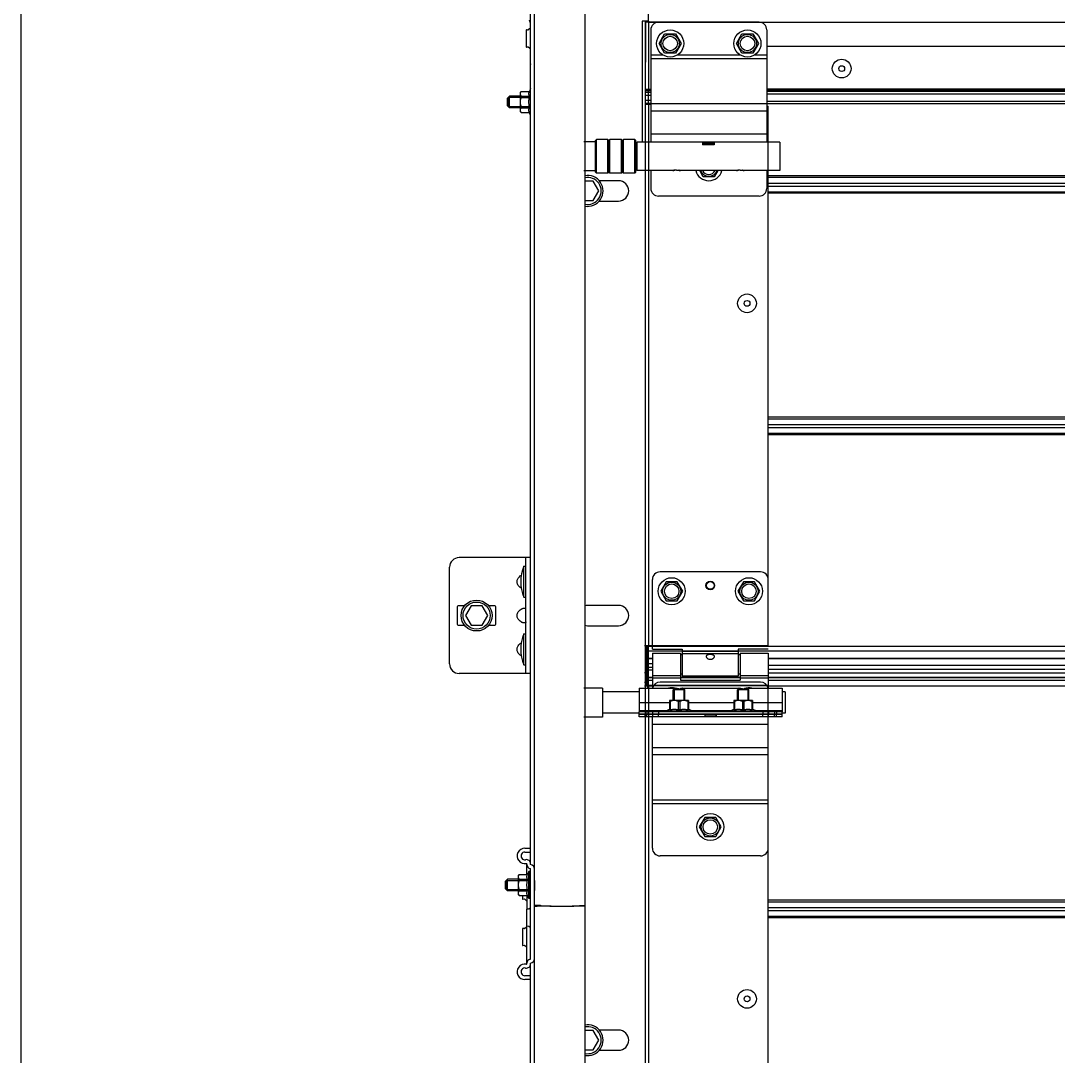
# Model space of a CAD drawing. Header units: millimetres. Extents: x 21899 to 38731, y -5425 to 3612.
# Drawn here: x 21917 to 22454, y -3343 to -2807 of the extents above; entities that cross this region are included whole.
import ezdxf

# ---------------------------------------------------------------- set-up
doc = ezdxf.new("R2010")
doc.units = ezdxf.units.MM

msp = doc.modelspace()

# ---------------------------------------------------------------- linework, layer by layer
at = {"color": 7, "linetype": 'Continuous'}
for p, q in [((21917.11, -2487.45), (21917.11, -4530.44)), ((22242.07, -2807.47), (22242.07, -2790.56)), ((22181.07, -3243.99), (22181.07, -2795.66)), ((22183.07, -5410.47), (22183.07, -2795.66)), ((22209.07, -2795.66), (22209.07, -5293.02)), ((22181.07, -2808.47), (22180.39, -2806.92)), ((22240.28, -2807.47), (22238.78, -2807.47)), ((22238.78, -2807.47), (22238.78, -2869.97)), ((22240.31, -2807.47), (22240.28, -2850.46)), ((22240.57, -2807.47), (22242.07, -2807.47)), ((22240.57, -2871.77), (22240.57, -2807.47)), ((22178.66, -2812.14), (22178.66, -2820.7)), ((22179.68, -2812.01), (22178.87, -2811.94)), ((22180.53, -2811.42), (22179.82, -2811.97)), ((22247.58, -2818.97), (22250.43, -2814.03)), ((22250.43, -2814.03), (22256.13, -2814.03)), ((22256.13, -2814.03), (22258.98, -2818.97)), ((22287.58, -2818.97), (22290.43, -2814.03)), ((22290.43, -2814.03), (22296.13, -2814.03)), ((22296.13, -2814.03), (22298.98, -2818.97)), ((22250.43, -2823.9), (22247.58, -2818.97)), ((22258.98, -2818.97), (22256.13, -2823.9)), ((22290.43, -2823.9), (22287.58, -2818.97)), ((22298.98, -2818.97), (22296.13, -2823.9)), ((22179.68, -2820.83), (22178.87, -2820.9)), ((22180.53, -2821.42), (22179.82, -2820.87)), ((22256.13, -2823.9), (22250.43, -2823.9)), ((22296.13, -2823.9), (22290.43, -2823.9)), ((22380.07, -2820.47), (22303.28, -2820.47)), ((23468.54, -2820.47), (22358.76, -2820.47)), ((22181.07, -2828.96), (22180.86, -2828.96)), ((22170.07, -2846.22), (22169.07, -2847.22)), ((22170.07, -2852.22), (22170.07, -2846.22)), ((22175.57, -2846.22), (22170.07, -2846.22)), ((22175.57, -2844.34), (22176.14, -2843.77)), ((22175.57, -2844.34), (22175.57, -2854.1)), ((22176.14, -2843.77), (22176.14, -2843.78)), ((22176.14, -2843.77), (22180.39, -2843.77)), ((22176.14, -2843.78), (22180.39, -2843.78)), ((22176.14, -2846.15), (22176.14, -2846.85)), ((22176.14, -2846.15), (22180.39, -2846.15)), ((22181.07, -2842.22), (22180.39, -2843.77)), ((22180.39, -2843.77), (22180.39, -2843.78)), ((22180.39, -2846.15), (22180.39, -2846.85)), ((22242.07, -2849.97), (22242.07, -2843.26)), ((22169.07, -2851.22), (22169.07, -2847.22)), ((22170.07, -2852.22), (22169.07, -2851.22)), ((22169.47, -2846.82), (22169.47, -2851.62)), ((22176.14, -2846.85), (22180.39, -2846.85)), ((22176.14, -2851.59), (22176.14, -2852.28)), ((22176.14, -2851.59), (22180.39, -2851.59)), ((22180.39, -2851.59), (22180.39, -2852.28)), ((22243.28, -2850.46), (22240.28, -2850.46)), ((22243.28, -2849.97), (22240.78, -2849.97)), ((22303.28, -2849.97), (22380.07, -2849.97)), ((22303.28, -2851.47), (22304.07, -2851.47)), ((22304.07, -2871.77), (22304.07, -2851.47)), ((22358.76, -2849.97), (25027.76, -2849.97)), ((22175.57, -2852.22), (22170.07, -2852.22)), ((22175.57, -2854.1), (22176.14, -2854.67)), ((22176.14, -2852.28), (22180.39, -2852.28)), ((22176.14, -2854.65), (22176.14, -2854.67)), ((22176.14, -2854.65), (22180.39, -2854.65)), ((22176.14, -2854.67), (22180.39, -2854.67)), ((22180.39, -2854.65), (22180.39, -2854.67)), ((22181.07, -2856.22), (22180.39, -2854.67)), ((22214.58, -2869.87), (22208.57, -2869.87)), ((22215.08, -2868.62), (22214.58, -2869.12)), ((22214.58, -2885.62), (22214.58, -2869.12)), ((22221.08, -2868.62), (22215.08, -2868.62)), ((22215.08, -2886.12), (22215.08, -2868.62)), ((22221.58, -2869.12), (22221.08, -2868.62)), ((22221.08, -2886.12), (22221.08, -2868.62)), ((22222.08, -2868.62), (22221.58, -2869.12)), ((22221.58, -2885.62), (22221.58, -2869.12)), ((22228.08, -2868.62), (22222.08, -2868.62)), ((22222.08, -2886.12), (22222.08, -2868.62)), ((22228.58, -2869.12), (22228.08, -2868.62)), ((22228.08, -2886.12), (22228.08, -2868.62)), ((22229.08, -2868.62), (22228.58, -2869.12)), ((22228.58, -2885.62), (22228.58, -2869.12)), ((22235.08, -2868.62), (22229.08, -2868.62)), ((22229.08, -2886.12), (22229.08, -2868.62)), ((22235.58, -2869.12), (22235.08, -2868.62)), ((22235.08, -2886.12), (22235.08, -2868.62)), ((22235.58, -2885.62), (22235.58, -2869.12)), ((22236.08, -2871.87), (22235.58, -2871.87)), ((22276.13, -2871.27), (22270.03, -2871.27)), ((22236.08, -2882.87), (22235.58, -2882.87)), ((22214.58, -2884.87), (22208.57, -2884.87)), ((22215.08, -2886.12), (22214.58, -2885.62)), ((22221.08, -2886.12), (22215.08, -2886.12)), ((22221.58, -2885.62), (22221.08, -2886.12)), ((22222.08, -2886.12), (22221.58, -2885.62)), ((22228.08, -2886.12), (22222.08, -2886.12)), ((22228.58, -2885.62), (22228.08, -2886.12)), ((22229.08, -2886.12), (22228.58, -2885.62)), ((22235.08, -2886.12), (22229.08, -2886.12)), ((22235.58, -2885.62), (22235.08, -2886.12)), ((22270.43, -2887.9), (22268.62, -2884.77)), ((22276.13, -2887.9), (22270.43, -2887.9)), ((22277.95, -2884.77), (22276.13, -2887.9)), ((22213.46, -2890.26), (22209.07, -2890.26)), ((22216.35, -2895.26), (22213.46, -2890.26)), ((22226.57, -2890.01), (22216.61, -2890.01)), ((22213.46, -2900.26), (22216.35, -2895.26)), ((22209.07, -2900.26), (22213.46, -2900.26)), ((22216.61, -2900.51), (22226.57, -2900.51)), ((22181.07, -3085.05), (22144.07, -3085.05)), ((22178.57, -3145.05), (22178.57, -3085.05)), ((22139.07, -3140.05), (22139.07, -3090.05)), ((22177.57, -3105.55), (22177.57, -3089.55)), ((22177.57, -3089.55), (22178.57, -3089.55)), ((22300.07, -3092.47), (22248.07, -3092.47)), ((22244.07, -3132.47), (22244.07, -3096.47)), ((22251.22, -3097.53), (22248.37, -3102.47)), ((22256.92, -3097.53), (22251.22, -3097.53)), ((22259.77, -3102.47), (22256.92, -3097.53)), ((22291.22, -3097.53), (22288.37, -3102.47)), ((22296.92, -3097.53), (22291.22, -3097.53)), ((22299.77, -3102.47), (22296.92, -3097.53)), ((22248.37, -3102.47), (22251.22, -3107.4)), ((22256.92, -3107.4), (22259.77, -3102.47)), ((22288.37, -3102.47), (22291.22, -3107.4)), ((22296.92, -3107.4), (22299.77, -3102.47)), ((22177.57, -3105.55), (22178.57, -3105.55)), ((22251.22, -3107.4), (22256.92, -3107.4)), ((22291.22, -3107.4), (22296.92, -3107.4)), ((22143.07, -3110.55), (22143.07, -3119.55)), ((22146.83, -3110.05), (22143.57, -3110.05)), ((22150.19, -3110.05), (22147.3, -3115.05)), ((22155.96, -3110.05), (22150.19, -3110.05)), ((22158.85, -3115.05), (22155.96, -3110.05)), ((22162.57, -3110.05), (22159.32, -3110.05)), ((22163.07, -3119.55), (22163.07, -3110.55)), ((22226.57, -3109.8), (22210.57, -3109.8)), ((22143.57, -3120.05), (22146.83, -3120.05)), ((22147.3, -3115.05), (22150.19, -3120.05)), ((22150.19, -3120.05), (22155.96, -3120.05)), ((22155.96, -3120.05), (22158.85, -3115.05)), ((22159.32, -3120.05), (22162.57, -3120.05)), ((22210.57, -3120.3), (22226.57, -3120.3)), ((22177.57, -3140.55), (22177.57, -3124.55)), ((22177.57, -3124.55), (22178.57, -3124.55)), ((22240.07, -3130.47), (22244.07, -3130.47)), ((22241.57, -3151.1), (22241.57, -3130.47)), ((22241.57, -3130.47), (22241.57, -3151.1)), ((22242.07, -3151.23), (22242.07, -3130.47)), ((22242.07, -3151.23), (22242.07, -3130.47)), ((22242.07, -3151.47), (22242.07, -3130.47)), ((22244.07, -3132.47), (22259.57, -3132.47)), ((22244.07, -3134.47), (22244.07, -3152.67)), ((22244.07, -3134.47), (22258.57, -3134.47)), ((22258.57, -3134.47), (22258.57, -3148.47)), ((22259.57, -3135.47), (22258.57, -3135.47)), ((22259.57, -3132.47), (22259.57, -3146.47)), ((22288.57, -3132.47), (22288.57, -3146.47)), ((22304.07, -3132.47), (22288.57, -3132.47)), ((22289.57, -3135.47), (22288.57, -3135.47)), ((22289.57, -3134.47), (22289.57, -3148.47)), ((22289.57, -3134.47), (22304.07, -3134.47)), ((22304.07, -3134.47), (22304.07, -3152.67)), ((22177.57, -3140.55), (22178.57, -3140.55)), ((22244.07, -3137.42), (22242.07, -3137.42)), ((22381.77, -3137.42), (22304.07, -3137.42)), ((23100.76, -3137.42), (22358.76, -3137.42)), ((22181.07, -3145.05), (22144.07, -3145.05)), ((22240.07, -3144.47), (22241.07, -3144.47)), ((22241.57, -3144.47), (22240.57, -3144.47)), ((22241.57, -3144.47), (22240.57, -3144.47)), ((22244.07, -3141.97), (22242.07, -3141.97)), ((22244.07, -3147.05), (22242.07, -3147.05)), ((22259.57, -3145.47), (22258.57, -3145.47)), ((22289.57, -3147.05), (22258.57, -3147.05)), ((22288.57, -3146.47), (22259.57, -3146.47)), ((22289.57, -3145.47), (22288.57, -3145.47)), ((22381.77, -3142.97), (22304.07, -3142.97)), ((22381.77, -3147.05), (22304.07, -3147.05)), ((23100.76, -3142.97), (22358.76, -3142.97)), ((23100.76, -3147.05), (22358.76, -3147.05)), ((22218.27, -3152.57), (22208.57, -3152.57)), ((22218.27, -3152.57), (22218.27, -3167.57)), ((22240.07, -3149.47), (22241.07, -3149.47)), ((22240.07, -3151.47), (22244.07, -3151.47)), ((22304.07, -3151.23), (22242.07, -3151.23)), ((22304.07, -3151.23), (22242.07, -3151.23)), ((22258.57, -3148.47), (22289.57, -3148.47)), ((22304.07, -3151.23), (22304.07, -3151.47)), ((22304.07, -3151.23), (22304.07, -3151.47)), ((22237.27, -3154.57), (22218.27, -3154.57)), ((22254.87, -3153.47), (22255.23, -3153.11)), ((22254.87, -3158.97), (22254.87, -3153.47)), ((22260.87, -3153.47), (22254.87, -3153.47)), ((22260.52, -3153.11), (22255.23, -3153.11)), ((22260.87, -3153.47), (22260.52, -3153.11)), ((22260.87, -3158.97), (22260.87, -3153.47)), ((22288.07, -3153.47), (22288.43, -3153.11)), ((22288.07, -3158.97), (22288.07, -3153.47)), ((22294.07, -3153.47), (22288.07, -3153.47)), ((22293.72, -3153.11), (22288.43, -3153.11)), ((22294.07, -3153.47), (22293.72, -3153.11)), ((22294.07, -3158.97), (22294.07, -3153.47)), ((22312.77, -3154.57), (22311.27, -3154.57)), ((22312.77, -3154.57), (22312.77, -3165.57)), ((22252.99, -3158.97), (22252.96, -3159)), ((22252.96, -3159), (22252.96, -3163.79)), ((22253.37, -3159.54), (22252.96, -3159.54)), ((22262.75, -3158.97), (22252.99, -3158.97)), ((22253.37, -3159.54), (22253.37, -3163.79)), ((22257.47, -3159.54), (22257.47, -3163.79)), ((22258.28, -3159.54), (22257.47, -3159.54)), ((22258.28, -3159.54), (22258.28, -3163.79)), ((22262.38, -3159.54), (22262.38, -3163.79)), ((22262.38, -3159.54), (22262.78, -3159.54)), ((22262.75, -3158.97), (22262.79, -3159)), ((22262.78, -3159), (22262.78, -3163.79)), ((22286.19, -3158.97), (22286.16, -3159)), ((22286.16, -3159), (22286.16, -3163.79)), ((22286.57, -3159.54), (22286.16, -3159.54)), ((22295.95, -3158.97), (22286.19, -3158.97)), ((22286.57, -3159.54), (22286.57, -3163.79)), ((22290.67, -3159.54), (22290.67, -3163.79)), ((22291.48, -3159.54), (22290.67, -3159.54)), ((22291.48, -3159.54), (22291.48, -3163.79)), ((22295.58, -3159.54), (22295.58, -3163.79)), ((22295.58, -3159.54), (22295.98, -3159.54)), ((22295.95, -3158.97), (22295.99, -3159)), ((22295.98, -3159), (22295.98, -3163.79)), ((22218.27, -3167.57), (22208.57, -3167.57)), ((22237.27, -3165.57), (22218.27, -3165.57)), ((22237.27, -3167.47), (22237.27, -3164.97)), ((22311.27, -3166.17), (22237.27, -3166.17)), ((22271.22, -3166.27), (22237.27, -3166.27)), ((22244.27, -3166.17), (22244.27, -3164.97)), ((22244.27, -3167.47), (22244.27, -3166.27)), ((22250.87, -3164.47), (22252.96, -3163.55)), ((22250.87, -3164.97), (22250.87, -3164.47)), ((22264.87, -3164.47), (22250.87, -3164.47)), ((22253.37, -3163.79), (22252.96, -3163.79)), ((22254.87, -3166.27), (22254.87, -3166.17)), ((22258.28, -3163.79), (22257.47, -3163.79)), ((22260.87, -3166.27), (22260.87, -3166.17)), ((22262.78, -3163.79), (22262.38, -3163.79)), ((22264.87, -3164.47), (22262.78, -3163.55)), ((22264.87, -3164.97), (22264.87, -3164.47)), ((22271.22, -3166.27), (22271.22, -3166.17)), ((22277.32, -3167.47), (22277.32, -3166.17)), ((22311.27, -3166.27), (22277.32, -3166.27)), ((22284.07, -3164.47), (22286.16, -3163.55)), ((22284.07, -3164.97), (22284.07, -3164.47)), ((22298.07, -3164.47), (22284.07, -3164.47)), ((22286.57, -3163.79), (22286.16, -3163.79)), ((22288.07, -3166.27), (22288.07, -3166.17)), ((22291.48, -3163.79), (22290.67, -3163.79)), ((22294.07, -3166.27), (22294.07, -3166.17)), ((22295.98, -3163.79), (22295.58, -3163.79)), ((22298.07, -3164.47), (22295.98, -3163.55)), ((22298.07, -3164.97), (22298.07, -3164.47)), ((22304.27, -3164.97), (22304.27, -3166.17)), ((22304.27, -3167.47), (22304.27, -3166.27)), ((22311.27, -3167.47), (22311.27, -3164.97)), ((22312.77, -3165.57), (22311.27, -3165.57)), ((22271.22, -3219.53), (22268.37, -3224.47)), ((22276.92, -3219.53), (22271.22, -3219.53)), ((22279.77, -3224.47), (22276.92, -3219.53)), ((22268.37, -3224.47), (22271.22, -3229.4)), ((22276.92, -3229.4), (22279.77, -3224.47)), ((22271.22, -3229.4), (22276.92, -3229.4)), ((22178.07, -3237.47), (22181.07, -3237.47)), ((22174.57, -3249.65), (22175.14, -3249.08)), ((22175.14, -3249.08), (22175.14, -3249.09)), ((22175.14, -3249.08), (22179.39, -3249.08)), ((22175.14, -3249.09), (22179.39, -3249.09)), ((22180.07, -3247.53), (22179.39, -3249.08)), ((22179.39, -3249.08), (22179.39, -3249.09)), ((22180.07, -3261.53), (22180.07, -3247.53)), ((22180.57, -3247.53), (22180.07, -3247.53)), ((22180.57, -3261.53), (22180.57, -3247.53)), ((22169.07, -3251.53), (22168.07, -3252.53)), ((22168.07, -3256.53), (22168.07, -3252.53)), ((22168.47, -3252.13), (22168.47, -3256.93)), ((22169.07, -3257.53), (22169.07, -3251.53)), ((22174.57, -3251.53), (22169.07, -3251.53)), ((22174.57, -3249.65), (22174.57, -3259.41)), ((22175.14, -3251.46), (22175.14, -3252.16)), ((22175.14, -3251.46), (22179.39, -3251.46)), ((22175.14, -3252.16), (22179.39, -3252.16)), ((22179.39, -3251.46), (22179.39, -3252.16)), ((22181.07, -3251.53), (22180.57, -3251.53)), ((22169.07, -3257.53), (22168.07, -3256.53)), ((22174.57, -3257.53), (22169.07, -3257.53)), ((22174.57, -3259.41), (22175.14, -3259.98)), ((22175.14, -3256.89), (22175.14, -3257.59)), ((22175.14, -3256.89), (22179.39, -3256.89)), ((22175.14, -3257.59), (22179.39, -3257.59)), ((22175.14, -3259.96), (22175.14, -3259.98)), ((22175.14, -3259.96), (22179.39, -3259.96)), ((22175.14, -3259.98), (22179.39, -3259.98)), ((22176.87, -3259.98), (22176.87, -3261.75)), ((22179.39, -3256.89), (22179.39, -3257.59)), ((22179.39, -3259.96), (22179.39, -3259.98)), ((22180.07, -3261.53), (22179.39, -3259.98)), ((22181.07, -3257.53), (22180.57, -3257.53)), ((22177.9, -3261.87), (22177.09, -3261.95)), ((22178.75, -3262.47), (22178.04, -3261.92)), ((22180.57, -3261.53), (22180.07, -3261.53)), ((22185.07, -3265.12), (22185.07, -3265.42)), ((22190.95, -3265.51), (22186.58, -3265.24)), ((22209.07, -3265.11), (22203.42, -3265.5)), ((22178.87, -3267.19), (22178.87, -3275.75)), ((22179.9, -3267.06), (22179.09, -3266.99)), ((22180.75, -3266.47), (22180.04, -3267.02)), ((22190.95, -3265.62), (22186.58, -3265.55)), ((22209.07, -3265.52), (22203.42, -3265.62)), ((22179.9, -3275.87), (22179.09, -3275.95)), ((22180.75, -3276.47), (22180.04, -3275.92)), ((22176.87, -3277.19), (22176.87, -3285.75)), ((22177.9, -3277.06), (22177.09, -3276.99)), ((22178.75, -3276.47), (22178.04, -3277.02)), ((22177.9, -3285.87), (22177.09, -3285.95)), ((22178.75, -3286.47), (22178.04, -3285.92)), ((22181.07, -5410.47), (22181.07, -3294.95)), ((22181.07, -3301.47), (22178.07, -3301.47)), ((22226.57, -3329.59), (22216.61, -3329.59)), ((22213.46, -3329.84), (22209.07, -3329.84)), ((22216.35, -3334.84), (22213.46, -3329.84)), ((22213.46, -3339.84), (22216.35, -3334.84)), ((22209.07, -3339.84), (22213.46, -3339.84)), ((22216.61, -3340.09), (22226.57, -3340.09))]:
    msp.add_line(p, q, dxfattribs=at)
at = {"color": 3, "linetype": 'Continuous'}
for p, q in [((22180.86, -2807.97), (22180.86, -2828.96)), ((22240.28, -2807.47), (22240.57, -2807.47)), ((22240.57, -2859.23), (22240.57, -2807.47)), ((22242.07, -2807.47), (22240.57, -2807.47)), ((22240.57, -2807.47), (22240.57, -2828.47)), ((22242.07, -2807.47), (22242.07, -2843.26)), ((22299.28, -2807.97), (22247.28, -2807.97)), ((22243.28, -2811.97), (22243.28, -2869.97)), ((22303.28, -2811.97), (22303.28, -2869.97)), ((22240.78, -2828.47), (22240.57, -2828.47)), ((22242.07, -2849.97), (22242.07, -2851.47)), ((22303.28, -2851.47), (22304.07, -2851.47)), ((22304.07, -2859.23), (22304.07, -2851.47)), ((22240.57, -4233.21), (22240.57, -2859.23)), ((22304.07, -3130.47), (22304.07, -2859.23)), ((22310.08, -2869.97), (22236.08, -2869.97)), ((22236.08, -2869.97), (22236.08, -2884.77)), ((22270.03, -2869.97), (22270.03, -2871.42)), ((22276.13, -2871.42), (22270.03, -2871.42)), ((22270.43, -2871.17), (22270.43, -2869.97)), ((22276.13, -2871.17), (22270.43, -2871.17)), ((22276.13, -2869.97), (22276.13, -2871.42)), ((22310.08, -2869.97), (22310.08, -2884.77)), ((22254.58, -2884.77), (22236.08, -2884.77)), ((22243.28, -2884.77), (22243.28, -2893.97)), ((22287.58, -2884.77), (22258.58, -2884.77)), ((22310.08, -2884.77), (22291.58, -2884.77)), ((22303.28, -2884.77), (22303.28, -2893.97)), ((22299.28, -2897.97), (22247.28, -2897.97)), ((22240.57, -3130.47), (22304.07, -3130.47)), ((22240.57, -3130.47), (22304.07, -3130.47)), ((22241.07, -3130.47), (22241.07, -3151.47)), ((22242.07, -3137.47), (22241.07, -3137.47)), ((22304.07, -3151.47), (22242.07, -3151.47)), ((22304.07, -3151.47), (22242.07, -3151.47)), ((22300.07, -3149.47), (22248.07, -3149.47)), ((22304.07, -3630.47), (22304.07, -3151.47)), ((22237.27, -3152.67), (22237.27, -3164.97)), ((22237.27, -3152.67), (22255.77, -3152.67)), ((22259.77, -3152.67), (22288.77, -3152.67)), ((22292.77, -3152.67), (22311.27, -3152.67)), ((22311.27, -3152.67), (22311.27, -3164.97)), ((22311.27, -3164.97), (22237.27, -3164.97)), ((22243.98, -3167.47), (22237.27, -3167.47)), ((22244.07, -3235.47), (22244.07, -3167.47)), ((22311.27, -3167.47), (22244.07, -3167.47)), ((22271.22, -3166.27), (22271.22, -3167.47)), ((22276.92, -3166.27), (22271.22, -3166.27)), ((22276.92, -3166.27), (22276.92, -3167.47)), ((22304.07, -3235.47), (22304.07, -3167.47)), ((22178.07, -3235.47), (22181.07, -3235.47)), ((22179.07, -3249.08), (22179.07, -3243.59)), ((22300.07, -3239.47), (22248.07, -3239.47)), ((22181.07, -3292.67), (22181.07, -3246.27)), ((22179.07, -3259.98), (22179.07, -3266.99)), ((22179.07, -3295.34), (22179.07, -3275.95)), ((22181.07, -3303.47), (22178.07, -3303.47))]:
    msp.add_line(p, q, dxfattribs=at)
at = {"color": 9, "linetype": 'Continuous'}
for p, q in [((22247.28, -2807.97), (22240.78, -2807.97)), ((22242.07, -2807.97), (22380.07, -2807.97)), ((22358.76, -2807.97), (25027.76, -2807.97)), ((22249.72, -2824.97), (22243.28, -2824.97)), ((22289.72, -2824.97), (22256.85, -2824.97)), ((22303.28, -2824.97), (22296.85, -2824.97)), ((22303.28, -2826.83), (22243.28, -2826.83)), ((22240.78, -2842.55), (22243.28, -2842.55)), ((22240.78, -2843.26), (22243.28, -2843.26)), ((22243.28, -2844.38), (22240.78, -2844.38)), ((22243.28, -2845.8), (22240.78, -2845.8)), ((22380.07, -2842.55), (22303.28, -2842.55)), ((22380.07, -2843.26), (22303.28, -2843.26)), ((22303.28, -2843.58), (22380.07, -2843.58)), ((22303.28, -2845), (22380.07, -2845)), ((25027.76, -2842.55), (22358.76, -2842.55)), ((25027.76, -2843.26), (22358.76, -2843.26)), ((22358.76, -2843.58), (25027.76, -2843.58)), ((22358.76, -2845), (25027.76, -2845)), ((22240.28, -2850.46), (22240.28, -2869.97)), ((22243.28, -2848.47), (22240.78, -2848.47)), ((22242.07, -2851.47), (22242.07, -2859.23)), ((22242.07, -2851.47), (22242.07, -2871.77)), ((22303.28, -2850.24), (22243.28, -2850.24)), ((22303.28, -2848.87), (22380.07, -2848.87)), ((22358.76, -2848.87), (25027.76, -2848.87)), ((22303.28, -2853.97), (22243.28, -2853.97)), ((22242.07, -2859.23), (22242.07, -3130.47)), ((22303.28, -2865.97), (22243.28, -2865.97)), ((22276.13, -2870.74), (22270.43, -2870.74)), ((22380.07, -2887.45), (22304.07, -2887.45)), ((22304.07, -2888.22), (22380.07, -2888.22)), ((25027.76, -2887.45), (22358.76, -2887.45)), ((22358.76, -2888.22), (25027.76, -2888.22)), ((22304.07, -2891.19), (22380.07, -2891.19)), ((22304.07, -2892.74), (22380.07, -2892.74)), ((22358.76, -2891.19), (25027.76, -2891.19)), ((22358.76, -2892.74), (25027.76, -2892.74)), ((22304.07, -2895.71), (22380.07, -2895.71)), ((22380.07, -2896.49), (22304.07, -2896.49)), ((22358.76, -2895.71), (25027.76, -2895.71)), ((25027.76, -2896.49), (22358.76, -2896.49)), ((22381.77, -3012.45), (22304.07, -3012.45)), ((25027.76, -3012.45), (22358.76, -3012.45)), ((22304.07, -3013.22), (22381.77, -3013.22)), ((22304.07, -3016.19), (22381.77, -3016.19)), ((22304.07, -3017.74), (22381.77, -3017.74)), ((22358.76, -3013.22), (25027.76, -3013.22)), ((22358.76, -3016.19), (25027.76, -3016.19)), ((22358.76, -3017.74), (25027.76, -3017.74)), ((22304.07, -3020.71), (22381.77, -3020.71)), ((22381.77, -3021.49), (22304.07, -3021.49)), ((22358.76, -3020.71), (25027.76, -3020.71)), ((25027.76, -3021.49), (22358.76, -3021.49)), ((22381.77, -3131.04), (22242.07, -3131.04)), ((22244.07, -3131.04), (22242.07, -3131.04)), ((23100.76, -3131.04), (22358.76, -3131.04)), ((22381.77, -3133.48), (22242.07, -3133.48)), ((22288.57, -3133.63), (22259.57, -3133.63)), ((22288.57, -3134.85), (22259.57, -3134.85)), ((25027.76, -3133.48), (22358.76, -3133.48)), ((22241.57, -3137.47), (22241.57, -3152.67)), ((22244.07, -3137.32), (22242.07, -3137.32)), ((22244.07, -3139.97), (22242.07, -3139.97)), ((22381.77, -3137.32), (22304.07, -3137.32)), ((22381.77, -3140.97), (22304.07, -3140.97)), ((23100.76, -3137.32), (22358.76, -3137.32)), ((23100.76, -3140.97), (22358.76, -3140.97)), ((22242.07, -3143.15), (22244.07, -3143.15)), ((22242.07, -3147.08), (22244.07, -3147.08)), ((22244.07, -3146.09), (22258.57, -3146.09)), ((22258.57, -3147.08), (22289.57, -3147.08)), ((22289.57, -3146.09), (22304.07, -3146.09)), ((22304.07, -3144.75), (22381.77, -3144.75)), ((22304.07, -3147.08), (22381.77, -3147.08)), ((22358.76, -3144.75), (23100.76, -3144.75)), ((22358.76, -3147.08), (23100.76, -3147.08)), ((22242.07, -3148.46), (22244.07, -3148.46)), ((22242.07, -3151.38), (22244.07, -3151.38)), ((22242.07, -3151.47), (22242.07, -3630.47)), ((22244.07, -3147.31), (22258.57, -3147.31)), ((22258.57, -3148.46), (22289.57, -3148.46)), ((22289.57, -3147.31), (22304.07, -3147.31)), ((22304.07, -3148.46), (22381.77, -3148.46)), ((22304.07, -3151.38), (22381.77, -3151.38)), ((22358.76, -3148.46), (23100.76, -3148.46)), ((22358.76, -3151.38), (23100.76, -3151.38)), ((22237.27, -3160.07), (22252.96, -3160.07)), ((22262.78, -3160.07), (22286.16, -3160.07)), ((22295.98, -3160.07), (22311.27, -3160.07)), ((22237.27, -3164.17), (22251.56, -3164.17)), ((22240.27, -3164.97), (22240.27, -3166.17)), ((22240.27, -3167.47), (22240.27, -3166.27)), ((22241.27, -3164.97), (22241.27, -3166.17)), ((22241.27, -3167.47), (22241.27, -3166.27)), ((22247.27, -3164.97), (22247.27, -3166.17)), ((22247.27, -3167.47), (22247.27, -3166.27)), ((22264.19, -3164.17), (22284.76, -3164.17)), ((22276.92, -3166.69), (22271.22, -3166.69)), ((22297.39, -3164.17), (22311.27, -3164.17)), ((22301.27, -3164.97), (22301.27, -3166.17)), ((22301.27, -3167.47), (22301.27, -3166.27)), ((22307.27, -3164.97), (22307.27, -3166.17)), ((22307.27, -3167.47), (22307.27, -3166.27)), ((22308.27, -3164.97), (22308.27, -3166.17)), ((22308.27, -3167.47), (22308.27, -3166.27)), ((22304.07, -3171.47), (22244.07, -3171.47)), ((22304.07, -3183.47), (22244.07, -3183.47)), ((22304.07, -3187.21), (22244.07, -3187.21)), ((22304.07, -3210.6), (22244.07, -3210.6)), ((22304.07, -3212.47), (22244.07, -3212.47)), ((22381.77, -3262.45), (22304.07, -3262.45)), ((22304.07, -3263.22), (22381.77, -3263.22)), ((25027.76, -3262.45), (22358.76, -3262.45)), ((22358.76, -3263.22), (25027.76, -3263.22)), ((22304.07, -3266.19), (22381.77, -3266.19)), ((22304.07, -3267.74), (22381.77, -3267.74)), ((22304.07, -3270.71), (22381.77, -3270.71)), ((22358.76, -3266.19), (25027.76, -3266.19)), ((22358.76, -3267.74), (25027.76, -3267.74)), ((22358.76, -3270.71), (25027.76, -3270.71)), ((22381.77, -3271.49), (22304.07, -3271.49)), ((25027.76, -3271.49), (22358.76, -3271.49))]:
    msp.add_line(p, q, dxfattribs=at)
at = {"color": 2, "linetype": 'Continuous'}
for p, q in [((22169.47, -2846.82), (22175.57, -2846.82)), ((22169.47, -2851.62), (22175.57, -2851.62)), ((22255.37, -3153.11), (22255.37, -3158.97)), ((22260.37, -3153.11), (22260.37, -3158.97)), ((22288.57, -3153.11), (22288.57, -3158.97)), ((22293.57, -3153.11), (22293.57, -3158.97)), ((22255.37, -3166.17), (22255.37, -3166.27)), ((22260.37, -3166.17), (22260.37, -3166.27)), ((22288.57, -3166.17), (22288.57, -3166.27)), ((22293.57, -3166.17), (22293.57, -3166.27)), ((22168.47, -3252.13), (22174.57, -3252.13)), ((22168.47, -3256.93), (22174.57, -3256.93))]:
    msp.add_line(p, q, dxfattribs=at)
at = {"color": 7, "linetype": 'Continuous'}
for centre, radius in [((22253.28, -2818.97), 7), ((22293.28, -2818.97), 7), ((22253.28, -2818.97), 3.75), ((22293.28, -2818.97), 3.75), ((22342.07, -2831.97), 4.85), ((22342.07, -2831.97), 1.5), ((22293.07, -2953.47), 4.85), ((22293.07, -2953.47), 1.5), ((22254.07, -3102.47), 7), ((22254.07, -3102.47), 3.75), ((22274.07, -3099.47), 2), ((22294.07, -3102.47), 7), ((22294.07, -3102.47), 3.75), ((22153.07, -3115.05), 8), ((22153.07, -3115.05), 7), ((22274.07, -3224.47), 7), ((22274.07, -3224.47), 3.75), ((22293.07, -3313.47), 4.85), ((22293.07, -3313.47), 1.5)]:
    msp.add_circle(centre, radius, dxfattribs=at)
at = {"color": 9, "linetype": 'Continuous'}
for centre in [(22253.28, -2818.97), (22293.28, -2818.97), (22254.07, -3102.47), (22294.07, -3102.47), (22274.07, -3224.47)]:
    msp.add_circle(centre, 4.7, dxfattribs=at)
at = {"color": 3, "linetype": 'Continuous'}
msp.add_circle((22274.07, -3099.47), 2.25, dxfattribs=at)
for centre, radius, start, end in [((22247.28, -2811.97), 4, 90, 180), ((22299.28, -2811.97), 4, 0, 90), ((22247.28, -2893.97), 4, 180, 270), ((22299.28, -2893.97), 4, 270, 0), ((22248.07, -3153.47), 4, 90, 168.4498), ((22300.07, -3153.47), 4, 11.5502, 90), ((22178.07, -3239.47), 4, 90, 280.9806), ((22248.07, -3235.47), 4, 180, 270), ((22300.07, -3235.47), 4, 270, 0), ((22178.87, -3243.59), 0.2, 0, 100.9806), ((22181.07, -3243.99), 2, 180, 262.5053), ((22180.77, -3246.27), 0.3, 0, 82.5053), ((22178.07, -3299.47), 4, 79.0194, 270), ((22178.87, -3295.34), 0.2, 259.0194, 0), ((22181.07, -3294.95), 2, 97.4947, 180), ((22180.77, -3292.67), 0.3, 277.4947, 0)]:
    msp.add_arc(centre, radius, start, end, dxfattribs=at)
at = {"color": 7, "linetype": 'Continuous'}
for centre, radius, start, end in [((22178.86, -2812.14), 0.2, 84.8056, 180), ((22179.7, -2811.81), 0.2, 264.8056, 307.6942), ((22180.66, -2811.58), 0.2, 0, 127.6942), ((22178.86, -2820.7), 0.2, 180, 275.1944), ((22179.7, -2821.02), 0.2, 52.3058, 95.1944), ((22180.66, -2821.26), 0.2, 232.3058, 0), ((22210.57, -2895.26), 8, 259.193, 100.807), ((22210.57, -2895.26), 7, 257.626, 102.374), ((22273.28, -2882.97), 7, 194.9402, 345.0598), ((22273.28, -2882.97), 3.75, 208.7382, 331.2618), ((22226.57, -2895.26), 5.25, 270, 90), ((22144.07, -3090.05), 5, 90, 180), ((22196.19, -3097.55), 20.26, 156.7411, 203.2589), ((22248.07, -3096.47), 4, 90, 180), ((22300.07, -3096.47), 4, 0, 90), ((22143.57, -3110.55), 0.5, 90, 180), ((22162.57, -3110.55), 0.5, 0, 90), ((22210.57, -3115.05), 5.25, 90, 106.6647), ((22226.57, -3115.05), 5.25, 270, 90), ((22143.57, -3119.55), 0.5, 180, 270), ((22162.57, -3119.55), 0.5, 270, 0), ((22210.57, -3115.05), 5.25, 253.3353, 270), ((22196.19, -3132.55), 20.26, 156.7411, 203.2589), ((22144.07, -3140.05), 5, 180, 270), ((22254.07, -3159.47), 7, 75.9631, 102.9948), ((22294.07, -3159.47), 7, 77.0052, 109.3732), ((22178.07, -3239.47), 2, 90, 280.9806), ((22178.87, -3243.59), 2.2, 0, 100.9806), ((22180.77, -3246.27), 2.3, 0, 82.5053), ((22177.07, -3261.75), 0.2, 180, 275.1944), ((22177.91, -3262.07), 0.2, 52.3058, 95.1944), ((22178.87, -3262.31), 0.2, 232.3058, 0), ((22179.07, -3267.19), 0.2, 84.8056, 180), ((22179.91, -3266.86), 0.2, 264.8056, 307.6942), ((22180.87, -3266.62), 0.2, 0, 127.6942), ((22179.07, -3275.75), 0.2, 180, 275.1944), ((22179.91, -3276.07), 0.2, 52.3058, 95.1944), ((22177.07, -3277.19), 0.2, 84.8056, 180), ((22177.91, -3276.86), 0.2, 264.8056, 307.6942), ((22178.87, -3276.62), 0.2, 0, 127.6942), ((22180.87, -3276.31), 0.2, 232.3058, 0), ((22177.07, -3285.75), 0.2, 180, 275.1944), ((22177.91, -3286.07), 0.2, 52.3058, 95.1944), ((22178.87, -3286.31), 0.2, 232.3058, 0), ((22178.07, -3299.47), 2, 79.0194, 270), ((22178.87, -3295.34), 2.2, 259.0194, 0), ((22180.77, -3292.67), 2.3, 277.4947, 0), ((22210.57, -3334.84), 8, 259.193, 100.807), ((22210.57, -3334.84), 7, 257.626, 102.374), ((22226.57, -3334.84), 5.25, 270, 90)]:
    msp.add_arc(centre, radius, start, end, dxfattribs=at)
at = {"color": 9, "linetype": 'Continuous'}
msp.add_arc((22273.28, -2882.97), 4.7, 202.5526, 337.4474, dxfattribs=at)
at = {"color": 3, "linetype": 'Continuous'}
for points, start_tangent, end_tangent in [([(22180.86, -2828.96), (22180.89, -2829.29), (22180.98, -2829.61), (22181.07, -2829.8)], (0, -0.087843), (0.040553, -0.078052)), ([(22255.81, -2884.53), (22255.66, -2884.55), (22255.45, -2884.58), (22255.26, -2884.61), (22255.09, -2884.65), (22254.94, -2884.68), (22254.81, -2884.71), (22254.71, -2884.73), (22254.6, -2884.76), (22254.71, -2884.73), (22254.81, -2884.71), (22254.94, -2884.68), (22255.09, -2884.65), (22255.26, -2884.61), (22255.45, -2884.58), (22255.66, -2884.55)], (-0.994276, -0.106842), (0.991806, 0.127754)), ([(22254.71, -2884.73), (22254.6, -2884.76), (22254.71, -2884.73), (22254.75, -2884.72)], (-0.968529, -0.248901), (0.970087, 0.242758)), ([(22254.69, -2884.74), (22254.6, -2884.76)], (-0.967848, -0.251535), (-0.258533, 0.966003)), ([(22254.69, -2884.74), (22254.6, -2884.76)], (-0.967848, -0.251535), (-0.258533, 0.966003)), ([(22254.71, -2884.73), (22254.69, -2884.74)], (-0.968529, -0.248901), (-0.967848, -0.251535)), ([(22255.26, -2884.61), (22255.09, -2884.65), (22254.94, -2884.68)], (-0.9836, -0.180361), (-0.975434, -0.220291)), ([(22255.47, -2884.58), (22255.66, -2884.55)], (0.988177, 0.153317), (0.991806, 0.127754)), ([(22256.11, -2884.51), (22255.81, -2884.53)], (-0.997809, -0.066161), (-0.994276, -0.106842)), ([(22256.58, -2884.49), (22256.11, -2884.51)], (-1, 0.000114), (-0.997809, -0.066161)), ([(22256.58, -2884.49), (22257.06, -2884.51)], (1, 0.000125), (0.997809, -0.06616)), ([(22257.06, -2884.51), (22257.37, -2884.54)], (0.997809, -0.06616), (0.994049, -0.108934)), ([(22257.37, -2884.54), (22257.51, -2884.55)], (0.994049, -0.108934), (0.991814, -0.127691)), ([(22257.51, -2884.55), (22257.72, -2884.58), (22257.91, -2884.61), (22258.08, -2884.65), (22258.23, -2884.68), (22258.36, -2884.71), (22258.45, -2884.73), (22258.59, -2884.77), (22258.46, -2884.73), (22258.36, -2884.71), (22258.23, -2884.68), (22258.08, -2884.65), (22257.91, -2884.61), (22257.72, -2884.58)], (0.991814, -0.127691), (-0.987855, 0.155378)), ([(22257.91, -2884.61), (22258.08, -2884.65), (22258.23, -2884.68)], (0.983603, -0.180346), (0.975441, -0.220261)), ([(22258.46, -2884.73), (22258.5, -2884.75)], (0.968495, -0.249032), (0.967488, -0.252916)), ([(22258.5, -2884.75), (22258.59, -2884.77), (22258.57, -2884.76)], (0.967488, -0.252916), (-0.966761, 0.25568)), ([(22258.5, -2884.75), (22258.59, -2884.77)], (0.967488, -0.252916), (0.269211, 0.963081)), ([(22258.59, -2884.77), (22258.57, -2884.76)], (0.269295, 0.963058), (-0.966761, 0.25568)), ([(22288.81, -2884.53), (22288.66, -2884.55), (22288.45, -2884.58), (22288.26, -2884.61), (22288.09, -2884.65), (22287.94, -2884.68), (22287.81, -2884.71), (22287.71, -2884.73), (22287.6, -2884.76), (22287.71, -2884.73), (22287.81, -2884.71), (22287.94, -2884.68), (22288.09, -2884.65), (22288.26, -2884.61), (22288.45, -2884.58), (22288.66, -2884.55)], (-0.994276, -0.106842), (0.991806, 0.127754)), ([(22287.71, -2884.73), (22287.6, -2884.76), (22287.71, -2884.73), (22287.75, -2884.72)], (-0.968529, -0.248901), (0.970087, 0.242758)), ([(22287.69, -2884.74), (22287.6, -2884.76)], (-0.967848, -0.251535), (-0.258533, 0.966003)), ([(22287.69, -2884.74), (22287.6, -2884.76)], (-0.967848, -0.251535), (-0.258533, 0.966003)), ([(22287.71, -2884.73), (22287.69, -2884.74)], (-0.968529, -0.248901), (-0.967848, -0.251535)), ([(22288.26, -2884.61), (22288.09, -2884.65), (22287.94, -2884.68)], (-0.9836, -0.180361), (-0.975434, -0.220291)), ([(22288.47, -2884.58), (22288.66, -2884.55)], (0.988177, 0.153317), (0.991806, 0.127754)), ([(22289.11, -2884.51), (22288.81, -2884.53)], (-0.997809, -0.066161), (-0.994276, -0.106842)), ([(22289.58, -2884.49), (22289.11, -2884.51)], (-1, 0.000114), (-0.997809, -0.066161)), ([(22289.58, -2884.49), (22290.06, -2884.51)], (1, 0.000125), (0.997809, -0.06616)), ([(22290.06, -2884.51), (22290.37, -2884.54)], (0.997809, -0.06616), (0.994049, -0.108934)), ([(22290.37, -2884.54), (22290.51, -2884.55)], (0.994049, -0.108934), (0.991814, -0.127691)), ([(22290.51, -2884.55), (22290.72, -2884.58), (22290.91, -2884.61), (22291.08, -2884.65), (22291.23, -2884.68), (22291.36, -2884.71), (22291.45, -2884.73), (22291.59, -2884.77), (22291.46, -2884.73), (22291.36, -2884.71), (22291.23, -2884.68), (22291.08, -2884.65), (22290.91, -2884.61), (22290.72, -2884.58)], (0.991814, -0.127691), (-0.987855, 0.155378)), ([(22290.91, -2884.61), (22291.08, -2884.65), (22291.23, -2884.68)], (0.983603, -0.180346), (0.975441, -0.220261)), ([(22291.46, -2884.73), (22291.5, -2884.75)], (0.968495, -0.249032), (0.967488, -0.252916)), ([(22291.5, -2884.75), (22291.59, -2884.77), (22291.57, -2884.76)], (0.967488, -0.252916), (-0.966761, 0.25568)), ([(22291.5, -2884.75), (22291.59, -2884.77)], (0.967488, -0.252916), (0.269211, 0.963081)), ([(22291.59, -2884.77), (22291.57, -2884.76)], (0.269295, 0.963058), (-0.966761, 0.25568)), ([(22241.51, -3151.44), (22241.02, -3151.37), (22240.69, -3151.25), (22240.57, -3151.1)], (-0.99525, 0.097347), (0, 1)), ([(22241.51, -3151.44), (22241.02, -3151.37), (22240.69, -3151.25), (22240.57, -3151.1)], (-0.99525, 0.097347), (0, 1)), ([(22241.57, -3151.45), (22241.51, -3151.44)], (-0.996579, 0.082649), (-0.99525, 0.097347)), ([(22241.57, -3151.45), (22241.51, -3151.44)], (-0.996579, 0.082649), (-0.99525, 0.097347)), ([(22242.07, -3151.47), (22241.57, -3151.45)], (-1, 0), (-0.996579, 0.082649)), ([(22242.07, -3151.47), (22241.57, -3151.45)], (-1, 0), (-0.996579, 0.082649)), ([(22255.86, -3152.69), (22255.77, -3152.67)], (-0.967488, 0.252916), (-0.269211, -0.963081)), ([(22256.85, -3152.88), (22256.64, -3152.85), (22256.45, -3152.82), (22256.28, -3152.79), (22256.13, -3152.75), (22256, -3152.73), (22255.9, -3152.7), (22255.77, -3152.67), (22255.9, -3152.7), (22256, -3152.73), (22256.13, -3152.75), (22256.28, -3152.79), (22256.45, -3152.82), (22256.64, -3152.85)], (-0.991814, 0.127691), (0.987855, -0.155378)), ([(22256.45, -3152.82), (22256.28, -3152.79), (22256.13, -3152.75), (22256, -3152.73), (22255.9, -3152.7), (22255.77, -3152.67), (22255.9, -3152.7), (22256, -3152.73), (22256.13, -3152.75), (22256.28, -3152.79), (22256.45, -3152.82), (22256.64, -3152.85)], (-0.983603, 0.180346), (0.987855, -0.155378)), ([(22256.45, -3152.82), (22256.28, -3152.79), (22256.13, -3152.75), (22256, -3152.73), (22255.9, -3152.7), (22255.77, -3152.67), (22255.9, -3152.7), (22256, -3152.73), (22256.13, -3152.75)], (-0.983603, 0.180346), (0.975429, -0.220316)), ([(22255.77, -3152.67), (22255.79, -3152.67)], (-0.269295, -0.963058), (0.966761, -0.25568)), ([(22255.9, -3152.7), (22255.86, -3152.69)], (-0.968495, 0.249032), (-0.967488, 0.252916)), ([(22256.99, -3152.9), (22256.85, -3152.88)], (-0.994049, 0.108934), (-0.991814, 0.127691)), ([(22257.3, -3152.93), (22256.99, -3152.9)], (-0.997809, 0.06616), (-0.994049, 0.108934)), ([(22257.77, -3152.94), (22257.3, -3152.93)], (-1, -0.000125), (-0.997809, 0.06616)), ([(22257.77, -3152.94), (22258.25, -3152.93)], (1, -0.000114), (0.997809, 0.066161)), ([(22258.25, -3152.93), (22258.54, -3152.9)], (0.997809, 0.066161), (0.994276, 0.106842)), ([(22258.54, -3152.9), (22258.7, -3152.88), (22258.91, -3152.85), (22259.1, -3152.82), (22259.27, -3152.79), (22259.42, -3152.75), (22259.55, -3152.73), (22259.64, -3152.7), (22259.76, -3152.67), (22259.64, -3152.7), (22259.55, -3152.73), (22259.42, -3152.75), (22259.27, -3152.79), (22259.1, -3152.82), (22258.91, -3152.85), (22258.7, -3152.88)], (0.994276, 0.106842), (-0.991806, -0.127754)), ([(22258.89, -3152.86), (22258.7, -3152.88)], (-0.988177, -0.153317), (-0.991806, -0.127754)), ([(22259.64, -3152.7), (22259.76, -3152.67), (22259.64, -3152.7), (22259.61, -3152.71)], (0.968529, 0.248901), (-0.970087, -0.242758)), ([(22259.64, -3152.7), (22259.67, -3152.69)], (0.968529, 0.248901), (0.967848, 0.251535)), ([(22259.67, -3152.69), (22259.76, -3152.67)], (0.967848, 0.251535), (0.258533, -0.966003)), ([(22288.86, -3152.69), (22288.77, -3152.67)], (-0.967488, 0.252916), (-0.269211, -0.963081)), ([(22288.77, -3152.67), (22288.79, -3152.67)], (-0.269295, -0.963058), (0.966761, -0.25568)), ([(22289.85, -3152.88), (22289.64, -3152.85), (22289.45, -3152.82), (22289.28, -3152.79), (22289.13, -3152.75), (22289, -3152.73), (22288.9, -3152.7), (22288.77, -3152.67), (22288.9, -3152.7), (22289, -3152.73), (22289.13, -3152.75), (22289.28, -3152.79), (22289.45, -3152.82), (22289.64, -3152.85)], (-0.991814, 0.127691), (0.987855, -0.155378)), ([(22289.45, -3152.82), (22289.28, -3152.79), (22289.13, -3152.75), (22289, -3152.73), (22288.9, -3152.7), (22288.77, -3152.67), (22288.9, -3152.7), (22289, -3152.73), (22289.13, -3152.75), (22289.28, -3152.79), (22289.45, -3152.82), (22289.64, -3152.85)], (-0.983603, 0.180346), (0.987855, -0.155378)), ([(22289.45, -3152.82), (22289.28, -3152.79), (22289.13, -3152.75), (22289, -3152.73), (22288.9, -3152.7), (22288.77, -3152.67), (22288.9, -3152.7), (22289, -3152.73), (22289.13, -3152.75)], (-0.983603, 0.180346), (0.975429, -0.220316)), ([(22288.9, -3152.7), (22288.86, -3152.69)], (-0.968495, 0.249032), (-0.967488, 0.252916)), ([(22289.99, -3152.9), (22289.85, -3152.88)], (-0.994049, 0.108934), (-0.991814, 0.127691)), ([(22290.3, -3152.93), (22289.99, -3152.9)], (-0.997809, 0.06616), (-0.994049, 0.108934)), ([(22290.77, -3152.94), (22290.3, -3152.93)], (-1, -0.000125), (-0.997809, 0.06616)), ([(22290.77, -3152.94), (22291.25, -3152.93)], (1, -0.000114), (0.997809, 0.066161)), ([(22291.25, -3152.93), (22291.54, -3152.9)], (0.997809, 0.066161), (0.994276, 0.106842)), ([(22291.54, -3152.9), (22291.7, -3152.88), (22291.91, -3152.85), (22292.1, -3152.82), (22292.27, -3152.79), (22292.42, -3152.75), (22292.55, -3152.73), (22292.64, -3152.7), (22292.76, -3152.67), (22292.64, -3152.7), (22292.55, -3152.73), (22292.42, -3152.75), (22292.27, -3152.79), (22292.1, -3152.82), (22291.91, -3152.85), (22291.7, -3152.88)], (0.994276, 0.106842), (-0.991806, -0.127754)), ([(22291.89, -3152.86), (22291.7, -3152.88)], (-0.988177, -0.153317), (-0.991806, -0.127754)), ([(22292.64, -3152.7), (22292.76, -3152.67), (22292.64, -3152.7), (22292.61, -3152.71)], (0.968529, 0.248901), (-0.970087, -0.242758)), ([(22292.64, -3152.7), (22292.67, -3152.69)], (0.968529, 0.248901), (0.967848, 0.251535)), ([(22292.67, -3152.69), (22292.76, -3152.67)], (0.967848, 0.251535), (0.258533, -0.966003))]:
    msp.add_spline(points, degree=3, dxfattribs=dict(at, start_tangent=start_tangent, end_tangent=end_tangent))
at = {"color": 7, "linetype": 'Continuous'}
for points, start_tangent, end_tangent in [([(22176.14, -2843.78), (22175.93, -2844.06), (22175.77, -2844.33), (22175.66, -2844.59), (22175.61, -2844.84), (22175.61, -2845.09), (22175.66, -2845.35), (22175.77, -2845.61), (22175.93, -2845.87), (22176.14, -2846.15)], (-0.174378, -0.200659), (0.174378, -0.200659)), ([(22180.39, -2846.15), (22180.29, -2845.85), (22180.21, -2845.56), (22180.17, -2845.26), (22180.15, -2844.97), (22180.17, -2844.67), (22180.21, -2844.38), (22180.29, -2844.08), (22180.39, -2843.78)], (-0.086712, 0.226837), (0.086712, 0.226837)), ([(22176.14, -2846.85), (22175.93, -2847.41), (22175.77, -2847.94), (22175.66, -2848.45), (22175.61, -2848.96), (22175.61, -2849.47), (22175.66, -2849.98), (22175.77, -2850.5), (22175.93, -2851.03), (22176.14, -2851.59)], (-0.194943, -0.448649), (0.194943, -0.448649)), ([(22180.39, -2851.59), (22180.29, -2850.98), (22180.21, -2850.39), (22180.17, -2849.81), (22180.15, -2849.22), (22180.17, -2848.63), (22180.21, -2848.04), (22180.29, -2847.45), (22180.39, -2846.85)], (-0.08949, 0.468208), (0.08949, 0.468208)), ([(22176.14, -2852.28), (22175.93, -2852.56), (22175.77, -2852.83), (22175.66, -2853.09), (22175.61, -2853.34), (22175.61, -2853.6), (22175.66, -2853.85), (22175.77, -2854.11), (22175.93, -2854.37), (22176.14, -2854.65)], (-0.174378, -0.200659), (0.174378, -0.200659)), ([(22180.39, -2854.65), (22180.29, -2854.35), (22180.21, -2854.06), (22180.17, -2853.76), (22180.15, -2853.47), (22180.17, -2853.17), (22180.21, -2852.88), (22180.29, -2852.58), (22180.39, -2852.28)], (-0.086712, 0.226837), (0.086712, 0.226837)), ([(22176.07, -3100.85), (22175.23, -3100.17), (22174.63, -3099.45), (22174.25, -3098.69), (22174.06, -3097.94), (22174.06, -3097.17), (22174.25, -3096.41), (22174.63, -3095.65), (22175.23, -3094.93), (22176.07, -3094.25)], (-0.674512, 0.442515), (0.674512, 0.442515)), ([(22176.07, -3094.25), (22176.23, -3094.15)], (0.015475, 0.010152), (0.016055, 0.009245)), ([(22176.23, -3100.95), (22176.07, -3100.85)], (-0.016055, 0.009245), (-0.015475, 0.010152)), ([(22176.07, -3118.35), (22175.23, -3117.67), (22174.63, -3116.95), (22174.25, -3116.19), (22174.06, -3115.44), (22174.06, -3114.67), (22174.25, -3113.91), (22174.63, -3113.15), (22175.23, -3112.43), (22176.07, -3111.75)], (-0.674512, 0.442515), (0.674512, 0.442515)), ([(22176.07, -3111.75), (22176.54, -3111.5), (22177, -3111.33), (22177.45, -3111.23), (22177.84, -3111.2), (22178.16, -3111.23), (22178.39, -3111.33), (22178.53, -3111.5)], (0.222815, 0.146178), (0.108528, -0.245073)), ([(22178.53, -3118.6), (22178.39, -3118.77), (22178.16, -3118.87), (22177.84, -3118.9), (22177.45, -3118.87), (22177, -3118.77), (22176.54, -3118.6), (22176.07, -3118.35)], (-0.108524, -0.245076), (-0.222816, 0.146179)), ([(22178.57, -3118.35), (22178.53, -3118.6)], (0, -0.025732), (-0.010479, -0.023665)), ([(22176.07, -3135.85), (22175.23, -3135.17), (22174.63, -3134.45), (22174.25, -3133.69), (22174.06, -3132.94), (22174.06, -3132.17), (22174.25, -3131.41), (22174.63, -3130.65), (22175.23, -3129.93), (22176.07, -3129.25)], (-0.674512, 0.442515), (0.674512, 0.442515)), ([(22176.07, -3129.25), (22176.23, -3129.15)], (0.015475, 0.010152), (0.016055, 0.009245)), ([(22176.23, -3135.95), (22176.07, -3135.85)], (-0.016055, 0.009245), (-0.015475, 0.010152)), ([(22272.07, -3136.22), (22272.14, -3135.89), (22272.33, -3135.59), (22272.62, -3135.37), (22272.97, -3135.21), (22273.34, -3135.12), (22273.72, -3135.07), (22274.13, -3135.05), (22274.55, -3135.08), (22274.94, -3135.15), (22275.28, -3135.25), (22275.59, -3135.4), (22275.84, -3135.61), (22276.01, -3135.88), (22276.07, -3136.22)], (0, 1), (0, -1)), ([(22272.17, -3136.67), (22272.13, -3136.58), (22272.07, -3136.22)], (-0.374906, 0.927063), (0, 1)), ([(22276.07, -3136.22), (22276.02, -3136.57), (22275.98, -3136.68)], (0, -1), (-0.381296, -0.924453)), ([(22242.07, -3137.18), (22241.83, -3137.16), (22241.64, -3137.09), (22241.57, -3136.99)], (-1, 0), (0, 1)), ([(22242.07, -3137.18), (22241.83, -3137.16), (22241.64, -3137.09), (22241.57, -3136.99)], (-1, 0), (0, 1)), ([(22275.98, -3136.68), (22275.84, -3136.94), (22275.57, -3137.27), (22275.23, -3137.54), (22274.86, -3137.73), (22274.47, -3137.84), (22274.04, -3137.88), (22273.61, -3137.83), (22273.21, -3137.7), (22272.85, -3137.49), (22272.54, -3137.23), (22272.3, -3136.93), (22272.17, -3136.67)], (-0.381296, -0.924453), (-0.374906, 0.927063)), ([(22241.57, -3151.1), (22241.64, -3151.17), (22241.83, -3151.21), (22242.07, -3151.23)], (0, -1), (1, 0)), ([(22241.57, -3151.1), (22241.64, -3151.17), (22241.83, -3151.21), (22242.07, -3151.23)], (0, -1), (1, 0)), ([(22257.47, -3159.54), (22256.99, -3159.32), (22256.53, -3159.16), (22256.08, -3159.06), (22255.64, -3159), (22255.2, -3159), (22254.76, -3159.06), (22254.31, -3159.16), (22253.85, -3159.32), (22253.37, -3159.54)], (-0.893808, 0.44845), (-0.893808, -0.44845)), ([(22262.38, -3159.54), (22261.9, -3159.32), (22261.44, -3159.16), (22260.99, -3159.06), (22260.55, -3159), (22260.11, -3159), (22259.67, -3159.06), (22259.22, -3159.16), (22258.76, -3159.32), (22258.28, -3159.54)], (-0.893808, 0.44845), (-0.893808, -0.44845)), ([(22290.67, -3159.54), (22290.19, -3159.32), (22289.73, -3159.16), (22289.28, -3159.06), (22288.84, -3159), (22288.4, -3159), (22287.96, -3159.06), (22287.51, -3159.16), (22287.05, -3159.32), (22286.57, -3159.54)], (-0.893808, 0.44845), (-0.893808, -0.44845)), ([(22295.58, -3159.54), (22295.1, -3159.32), (22294.64, -3159.16), (22294.19, -3159.06), (22293.75, -3159), (22293.31, -3159), (22292.87, -3159.06), (22292.42, -3159.16), (22291.96, -3159.32), (22291.48, -3159.54)], (-0.893808, 0.44845), (-0.893808, -0.44845)), ([(22253.37, -3163.79), (22253.89, -3163.68), (22254.4, -3163.61), (22254.91, -3163.56), (22255.42, -3163.55), (22255.93, -3163.56), (22256.44, -3163.61), (22256.95, -3163.68), (22257.47, -3163.79)], (0.9765, 0.215516), (0.9765, -0.215516)), ([(22258.28, -3163.79), (22258.8, -3163.68), (22259.31, -3163.61), (22259.82, -3163.56), (22260.33, -3163.55), (22260.84, -3163.56), (22261.35, -3163.61), (22261.86, -3163.68), (22262.38, -3163.79)], (0.9765, 0.215516), (0.9765, -0.215516)), ([(22286.57, -3163.79), (22287.09, -3163.68), (22287.6, -3163.61), (22288.11, -3163.56), (22288.62, -3163.55), (22289.13, -3163.56), (22289.64, -3163.61), (22290.15, -3163.68), (22290.67, -3163.79)], (0.9765, 0.215516), (0.9765, -0.215516)), ([(22291.48, -3163.79), (22292, -3163.68), (22292.51, -3163.61), (22293.02, -3163.56), (22293.53, -3163.55), (22294.04, -3163.56), (22294.55, -3163.61), (22295.06, -3163.68), (22295.58, -3163.79)], (0.9765, 0.215516), (0.9765, -0.215516)), ([(22175.14, -3249.09), (22174.93, -3249.37), (22174.77, -3249.64), (22174.66, -3249.89), (22174.61, -3250.15), (22174.61, -3250.4), (22174.66, -3250.66), (22174.77, -3250.91), (22174.93, -3251.18), (22175.14, -3251.46)], (-0.174378, -0.200659), (0.174378, -0.200659)), ([(22179.39, -3251.46), (22179.29, -3251.16), (22179.21, -3250.86), (22179.17, -3250.57), (22179.15, -3250.27), (22179.17, -3249.98), (22179.21, -3249.69), (22179.29, -3249.39), (22179.39, -3249.09)], (-0.086712, 0.226837), (0.086712, 0.226837)), ([(22175.14, -3252.16), (22174.93, -3252.71), (22174.77, -3253.25), (22174.66, -3253.76), (22174.61, -3254.27), (22174.61, -3254.78), (22174.66, -3255.29), (22174.77, -3255.81), (22174.93, -3256.34), (22175.14, -3256.89)], (-0.194943, -0.448649), (0.194943, -0.448649)), ([(22179.39, -3256.89), (22179.29, -3256.29), (22179.21, -3255.7), (22179.17, -3255.11), (22179.15, -3254.53), (22179.17, -3253.94), (22179.21, -3253.35), (22179.29, -3252.76), (22179.39, -3252.16)], (-0.08949, 0.468208), (0.08949, 0.468208)), ([(22183.07, -3252.12), (22183.12, -3254.22), (22183.07, -3257.38)], (0, -0.526696), (0, -0.526696)), ([(22175.14, -3257.59), (22174.93, -3257.87), (22174.77, -3258.14), (22174.66, -3258.4), (22174.61, -3258.65), (22174.61, -3258.9), (22174.66, -3259.16), (22174.77, -3259.42), (22174.93, -3259.68), (22175.14, -3259.96)], (-0.174378, -0.200659), (0.174378, -0.200659)), ([(22179.39, -3259.96), (22179.29, -3259.66), (22179.21, -3259.37), (22179.17, -3259.07), (22179.15, -3258.78), (22179.17, -3258.48), (22179.21, -3258.19), (22179.29, -3257.89), (22179.39, -3257.59)], (-0.086712, 0.226837), (0.086712, 0.226837)), ([(22183.22, -3265.02), (22183.08, -3264.79)], (-0.023074, 0.015609), (-0.003865, 0.030622)), ([(22184.67, -3265.09), (22183.22, -3265.02)], (-0.154999, -0.006822), (-0.085171, 0.057615)), ([(22186.58, -3265.24), (22184.67, -3265.09)], (-0.191615, 0.011951), (-0.239854, -0.010557)), ([(22184.67, -3265.52), (22183.07, -3265.42)], (-0.203129, -0.034452), (0, 0.15981)), ([(22185.07, -3265.47), (22184.67, -3265.52)], (-0.037416, -0.002353), (-0.043059, -0.007303)), ([(22185.55, -3265.47), (22185.07, -3265.47)], (-0.044519, 0.002662), (-0.051269, -0.003224)), ([(22186.58, -3265.55), (22185.55, -3265.47)], (-0.111113, 0.00179), (-0.106579, 0.006374)), ([(22192.48, -3265.59), (22190.95, -3265.51)], (-0.153381, 0.005608), (-0.153173, 0.009554)), ([(22203.42, -3265.62), (22201.98, -3265.64), (22200.23, -3265.65), (22198.27, -3265.66), (22196.23, -3265.66), (22194.24, -3265.66), (22192.44, -3265.64), (22190.95, -3265.62)], (-1.247449, -0.021987), (-1.247481, 0.0201)), ([(22193.67, -3265.62), (22192.48, -3265.59)], (-0.119132, 0.002849), (-0.119082, 0.004354)), ([(22193.77, -3265.63), (22193.67, -3265.62)], (-0.010301, 0.000238), (-0.010301, 0.000246)), ([(22200.27, -3265.63), (22197.25, -3265.66), (22193.77, -3265.63)], (-0.649877, -0.014652), (-0.649882, 0.015025)), ([(22200.69, -3265.62), (22200.27, -3265.63)], (-0.041927, -0.00108), (-0.041928, -0.000945)), ([(22201.83, -3265.58), (22200.69, -3265.62)], (-0.11421, -0.00438), (-0.114259, -0.002945)), ([(22203.42, -3265.5), (22201.83, -3265.58)], (-0.158645, -0.010824), (-0.158915, -0.006094))]:
    msp.add_spline(points, degree=3, dxfattribs=dict(at, start_tangent=start_tangent, end_tangent=end_tangent))

doc.saveas('drawing.dxf')
